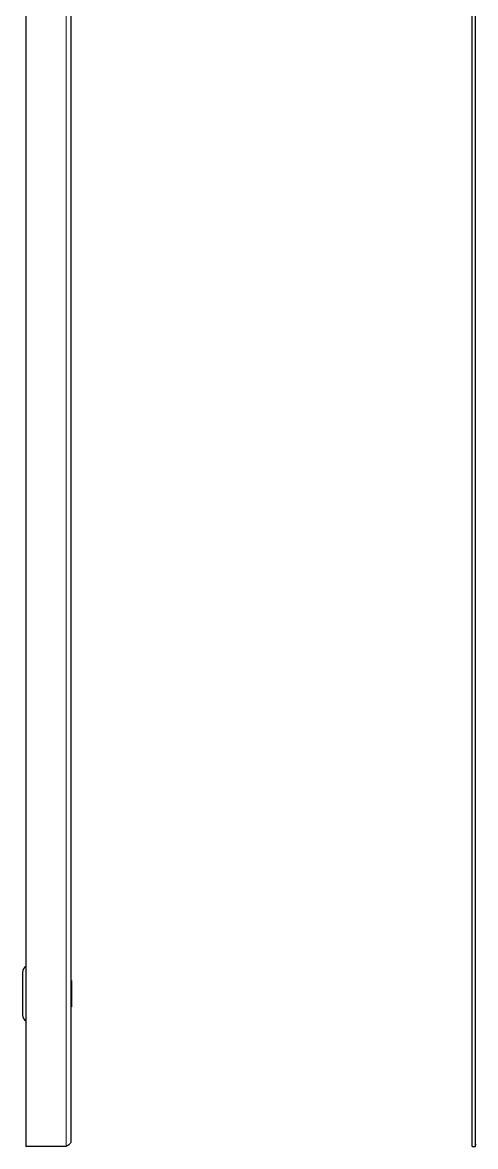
# Model space of a CAD drawing. Header units: millimetres. Extents: x 152 to 1315, y -851 to 1304.
# Drawn here: x 768 to 970, y -754 to -254 of the extents above; entities that cross this region are included whole.
import ezdxf

# ---------------------------------------------------------------- set-up
doc = ezdxf.new("R2010")
doc.units = ezdxf.units.MM

msp = doc.modelspace()

# ---------------------------------------------------------------- linework, layer by layer
at = {"color": 7, "linetype": 'Continuous', "lineweight": 25}
for p, q in [((769.88, 1206.67), (769.88, -754.33)), ((968.44, -754.33), (968.44, 1206.67)), ((969.94, -754.33), (969.94, 1206.67)), ((789.88, 1204.57), (789.88, -752.23)), ((768.38, -676.83), (768.38, -695.83)), ((790.13, -680.55), (789.88, -680.55)), ((790.13, -680.55), (790.13, -692.12)), ((789.88, -692.12), (790.13, -692.12)), ((787.78, -754.33), (769.88, -754.33)), ((968.44, -754.33), (969.94, -754.33))]:
    msp.add_line(p, q, dxfattribs=at)
at = {"color": 8, "linetype": 'Continuous', "lineweight": 18}
msp.add_line((787.78, 1206.67), (787.78, -754.33), dxfattribs=at)
at = {"color": 7, "linetype": 'Continuous', "lineweight": 25}
for centre, start, end in [((771.38, -676.83), 120, 180), ((771.38, -695.83), 180, 240)]:
    msp.add_arc(centre, 3, start, end, dxfattribs=at)
msp.add_open_spline([(789.88, -752.23), (789.84, -752.41), (789.78, -752.76), (789.3, -753.28), (788.6, -753.81), (788.05, -754.16), (787.78, -754.33)], degree=3, dxfattribs=at)
msp.add_open_spline([(969.94, -754.33), (969.95, -754.15), (969.97, -753.79), (970.06, -753.41), (970.13, -753.22), (970.14, -753.21)], degree=3, knots=[0, 0, 0, 0, 0.48755, 0.97507, 1, 1, 1, 1], dxfattribs=at)

doc.saveas('drawing.dxf')
